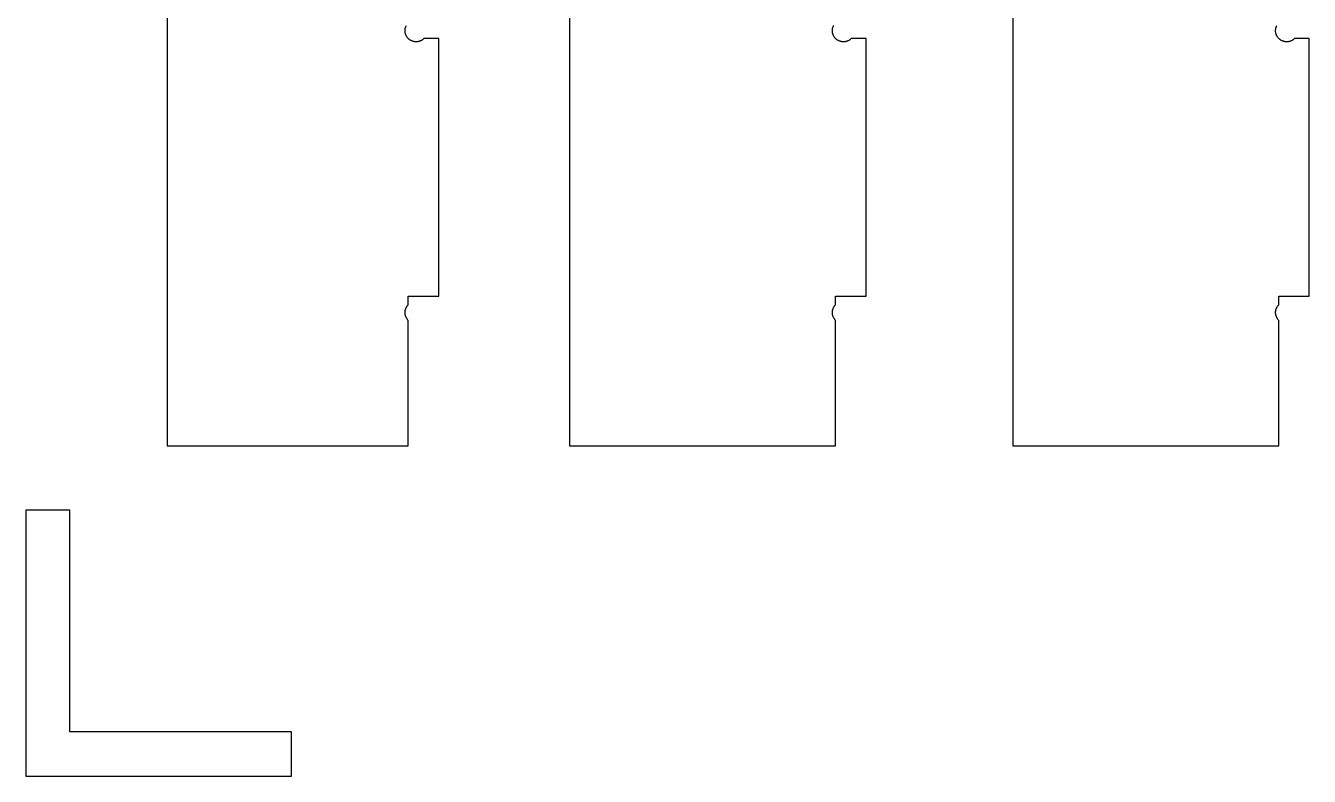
# Model space of a CAD drawing. Extents: x 0 to 96, y 0 to 48.
# Drawn here: x 0.01 to 14.49, y 0.01 to 8.47 of the extents above; entities that cross this region are included whole.
import ezdxf

# ---------------------------------------------------------------- set-up
doc = ezdxf.new("R2010")
doc.units = 0
doc.layers.add('Layer_1', color=7, linetype='CONTINUOUS')

msp = doc.modelspace()

# ---------------------------------------------------------------- linework, layer by layer
at = {"layer": 'Layer_1', "color": 7}
for p, q in [((1.602643, 21.917851), (1.602643, 3.730343)), ((6.141808, 21.91785), (6.141808, 3.730342)), ((11.141808, 21.917851), (11.141808, 3.730343)), ((4.284777, 8.410843), (4.284932, 8.416079)), ((4.284777, 8.408206), (4.284777, 8.410843)), ((4.284934, 8.402969), (4.284779, 8.408206)), ((4.284934, 8.416079), (4.285323, 8.421276)), ((4.285328, 8.397772), (4.284939, 8.402969)), ((4.285328, 8.421276), (4.285961, 8.426512)), ((4.285958, 8.426512), (4.286747, 8.43167)), ((4.286746, 8.43167), (4.287812, 8.436788)), ((4.287809, 8.436788), (4.289029, 8.441867)), ((4.289029, 8.441867), (4.290486, 8.446906)), ((4.290486, 8.446906), (4.292179, 8.451867)), ((4.292179, 8.451867), (4.294068, 8.456749)), ((4.294068, 8.456749), (4.296116, 8.461552)), ((4.296116, 8.461552), (4.298399, 8.466276)), ((9.105351, 8.402968), (9.105193, 8.408204)), ((9.105194, 8.410842), (9.105351, 8.416078)), ((9.105194, 8.408204), (9.105194, 8.410842)), ((9.105351, 8.416078), (9.105744, 8.421274)), ((9.105745, 8.397771), (9.105352, 8.402968)), ((9.105745, 8.421274), (9.106375, 8.426511)), ((9.106375, 8.426511), (9.107163, 8.431669)), ((9.107162, 8.431669), (9.108225, 8.436787)), ((9.108225, 8.436787), (9.109446, 8.441866)), ((9.109446, 8.441866), (9.110902, 8.446904)), ((9.110902, 8.446904), (9.112595, 8.451866)), ((9.112595, 8.451866), (9.114485, 8.456748)), ((9.114485, 8.456748), (9.116532, 8.461551)), ((9.116532, 8.461551), (9.118816, 8.466274)), ((9.118816, 8.466276), (9.121296, 8.470881)), ((14.105193, 8.410843), (14.105349, 8.416079)), ((14.105193, 8.408206), (14.105193, 8.410843)), ((14.105351, 8.402969), (14.105196, 8.408206)), ((14.105351, 8.416079), (14.10574, 8.421276)), ((14.105744, 8.397772), (14.105356, 8.402969)), ((14.105744, 8.421276), (14.106378, 8.426512)), ((14.106374, 8.426512), (14.107163, 8.43167)), ((14.107162, 8.43167), (14.108229, 8.436788)), ((14.108226, 8.436788), (14.109446, 8.441867)), ((14.109446, 8.441867), (14.110902, 8.446906)), ((14.110902, 8.446906), (14.112596, 8.451867)), ((14.112596, 8.451867), (14.114486, 8.456749)), ((14.114486, 8.456749), (14.116532, 8.461552)), ((14.116532, 8.461552), (14.118816, 8.466276)), ((4.285958, 8.392576), (4.285324, 8.397772)), ((4.286746, 8.387379), (4.285957, 8.392576)), ((4.287809, 8.38226), (4.286742, 8.387379)), ((4.289029, 8.377181), (4.287809, 8.38226)), ((4.290486, 8.372142), (4.289029, 8.377181)), ((4.292179, 8.367181), (4.290486, 8.372142)), ((4.294068, 8.3623), (4.292179, 8.367181)), ((4.296116, 8.357497), (4.294068, 8.3623)), ((4.298399, 8.352772), (4.296116, 8.357497)), ((4.300879, 8.348166), (4.298399, 8.352772)), ((4.303557, 8.343678), (4.300879, 8.348166)), ((4.306391, 8.339268), (4.303557, 8.343678)), ((4.309422, 8.335017), (4.306391, 8.339268)), ((4.312651, 8.330882), (4.309422, 8.335017)), ((4.316037, 8.326867), (4.312651, 8.330882)), ((4.31958, 8.323009), (4.316037, 8.326867)), ((4.323281, 8.319308), (4.31958, 8.323009)), ((4.3271, 8.315764), (4.323281, 8.319308)), ((4.331116, 8.312379), (4.3271, 8.315764)), ((4.335249, 8.30919), (4.331116, 8.312379)), ((4.339541, 8.306158), (4.335249, 8.30919)), ((4.343911, 8.303284), (4.339541, 8.306158)), ((4.348439, 8.300647), (4.343911, 8.303284)), ((4.353044, 8.298166), (4.348439, 8.300647)), ((4.35773, 8.295882), (4.353044, 8.298166)), ((4.362533, 8.293796), (4.35773, 8.295882)), ((4.367454, 8.291906), (4.362533, 8.293796)), ((4.372414, 8.290252), (4.367454, 8.291906)), ((4.377414, 8.288796), (4.372414, 8.290252)), ((4.382533, 8.287536), (4.377414, 8.288796)), ((4.387651, 8.286512), (4.382533, 8.287534)), ((4.392809, 8.285686), (4.387651, 8.286508)), ((4.398006, 8.285094), (4.392809, 8.285683)), ((4.403241, 8.284701), (4.398006, 8.28509)), ((4.408478, 8.284543), (4.403241, 8.284699)), ((4.413714, 8.284583), (4.408478, 8.284583)), ((4.41895, 8.284859), (4.413714, 8.284581)), ((4.424147, 8.285371), (4.41895, 8.28486)), ((4.429343, 8.286079), (4.424147, 8.285368)), ((4.434501, 8.286984), (4.429343, 8.286073)), ((4.43958, 8.288127), (4.434501, 8.286984)), ((4.444659, 8.289504), (4.43958, 8.288127)), ((4.449659, 8.29104), (4.444659, 8.289504)), ((4.45458, 8.292851), (4.449659, 8.29104)), ((4.459422, 8.294819), (4.45458, 8.292851)), ((4.464187, 8.296984), (4.459422, 8.294819)), ((4.468832, 8.299387), (4.464187, 8.296984)), ((4.473399, 8.301946), (4.468832, 8.299387)), ((4.477848, 8.304701), (4.473399, 8.301946)), ((4.482179, 8.307654), (4.477848, 8.304701)), ((4.486391, 8.310764), (4.482179, 8.307654)), ((4.490447, 8.314071), (4.486391, 8.310764)), ((4.494383, 8.317536), (4.490447, 8.314071)), ((4.498162, 8.321158), (4.494383, 8.317536)), ((4.665131, 8.321158), (4.498162, 8.321158)), ((4.665131, 5.418836), (4.665131, 8.321158)), ((9.106375, 8.392574), (9.105745, 8.397771)), ((9.107162, 8.387378), (9.106374, 8.392574)), ((9.108225, 8.382259), (9.107162, 8.387378)), ((9.109446, 8.37718), (9.108225, 8.382259)), ((9.110902, 8.372141), (9.109446, 8.37718)), ((9.112595, 8.36718), (9.110902, 8.372141)), ((9.114485, 8.362299), (9.112595, 8.36718)), ((9.116532, 8.357496), (9.114485, 8.362299)), ((9.118816, 8.352771), (9.116532, 8.357496)), ((9.121296, 8.348164), (9.118816, 8.352771)), ((9.123973, 8.343677), (9.121296, 8.348164)), ((9.126808, 8.339267), (9.123973, 8.343677)), ((9.129839, 8.335016), (9.126808, 8.339267)), ((9.133068, 8.330881), (9.129839, 8.335016)), ((9.136454, 8.326866), (9.133068, 8.330881)), ((9.139997, 8.323008), (9.136454, 8.326866)), ((9.143698, 8.319307), (9.139997, 8.323008)), ((9.147516, 8.315763), (9.143698, 8.319307)), ((9.151532, 8.312378), (9.147516, 8.315763)), ((9.155666, 8.309189), (9.151532, 8.312378)), ((9.159957, 8.306157), (9.155666, 8.309189)), ((9.164328, 8.303283), (9.159957, 8.306157)), ((9.168855, 8.300646), (9.164328, 8.303283)), ((9.173461, 8.298164), (9.168855, 8.300646)), ((9.178146, 8.295881), (9.173461, 8.298164)), ((9.18295, 8.293794), (9.178146, 8.295881)), ((9.187871, 8.291904), (9.18295, 8.293794)), ((9.192831, 8.290251), (9.187871, 8.291904)), ((9.197831, 8.288794), (9.192831, 8.290251)), ((9.20295, 8.287534), (9.197831, 8.288794)), ((9.208068, 8.286511), (9.20295, 8.287533)), ((9.213225, 8.285684), (9.208068, 8.286507)), ((9.218422, 8.285093), (9.213225, 8.285682)), ((9.223658, 8.2847), (9.218422, 8.285089)), ((9.228894, 8.284542), (9.223658, 8.284698)), ((9.234131, 8.284582), (9.228894, 8.284582)), ((9.239367, 8.284858), (9.234131, 8.28458)), ((9.244564, 8.28537), (9.239367, 8.284859)), ((9.249761, 8.286078), (9.244564, 8.285367)), ((9.254918, 8.286983), (9.249761, 8.286072)), ((9.259997, 8.288126), (9.254918, 8.286983)), ((9.265076, 8.289503), (9.259997, 8.288126)), ((9.270076, 8.291039), (9.265076, 8.289503)), ((9.274997, 8.29285), (9.270076, 8.291039)), ((9.279839, 8.294818), (9.274997, 8.29285)), ((9.284603, 8.296983), (9.279839, 8.294818)), ((9.289249, 8.299386), (9.284603, 8.296983)), ((9.293816, 8.301944), (9.289249, 8.299386)), ((9.298265, 8.3047), (9.293816, 8.301944)), ((9.302595, 8.307653), (9.298265, 8.3047)), ((9.306808, 8.310763), (9.302595, 8.307653)), ((9.310863, 8.31407), (9.306808, 8.310763)), ((9.3148, 8.317534), (9.310863, 8.31407)), ((9.318579, 8.321157), (9.3148, 8.317534)), ((9.485548, 8.321157), (9.318579, 8.321157)), ((9.485548, 5.418834), (9.485548, 8.321157)), ((14.106374, 8.392576), (14.105741, 8.397772)), ((14.107162, 8.387379), (14.106373, 8.392576)), ((14.108226, 8.38226), (14.107159, 8.387379)), ((14.109446, 8.377181), (14.108226, 8.38226)), ((14.110902, 8.372142), (14.109446, 8.377181)), ((14.112596, 8.367181), (14.110902, 8.372142)), ((14.114486, 8.3623), (14.112596, 8.367181)), ((14.116532, 8.357497), (14.114486, 8.3623)), ((14.118816, 8.352772), (14.116532, 8.357497)), ((14.121296, 8.348166), (14.118816, 8.352772)), ((14.123973, 8.343678), (14.121296, 8.348166)), ((14.126808, 8.339268), (14.123973, 8.343678)), ((14.129839, 8.335017), (14.126808, 8.339268)), ((14.133068, 8.330882), (14.129839, 8.335017)), ((14.136453, 8.326867), (14.133068, 8.330882)), ((14.139997, 8.323009), (14.136453, 8.326867)), ((14.143698, 8.319308), (14.139997, 8.323009)), ((14.147517, 8.315764), (14.143698, 8.319308)), ((14.151532, 8.312379), (14.147517, 8.315764)), ((14.155666, 8.30919), (14.151532, 8.312379)), ((14.159958, 8.306158), (14.155666, 8.30919)), ((14.164328, 8.303284), (14.159958, 8.306158)), ((14.168856, 8.300647), (14.164328, 8.303284)), ((14.173461, 8.298166), (14.168856, 8.300647)), ((14.178147, 8.295882), (14.173461, 8.298166)), ((14.18295, 8.293796), (14.178147, 8.295882)), ((14.187871, 8.291906), (14.18295, 8.293796)), ((14.192831, 8.290252), (14.187871, 8.291906)), ((14.197831, 8.288796), (14.192831, 8.290252)), ((14.20295, 8.287536), (14.197831, 8.288796)), ((14.208068, 8.286512), (14.20295, 8.287534)), ((14.213226, 8.285686), (14.208068, 8.286508)), ((14.218422, 8.285094), (14.213226, 8.285683)), ((14.223658, 8.284701), (14.218422, 8.28509)), ((14.228894, 8.284543), (14.223658, 8.284699)), ((14.234131, 8.284583), (14.228894, 8.284583)), ((14.239367, 8.284859), (14.234131, 8.284581)), ((14.244563, 8.285371), (14.239367, 8.28486)), ((14.249761, 8.286079), (14.244563, 8.285368)), ((14.254918, 8.286984), (14.249761, 8.286073)), ((14.259997, 8.288127), (14.254918, 8.286984)), ((14.265076, 8.289504), (14.259997, 8.288127)), ((14.270076, 8.29104), (14.265076, 8.289504)), ((14.274997, 8.292851), (14.270076, 8.29104)), ((14.279839, 8.294819), (14.274997, 8.292851)), ((14.284603, 8.296984), (14.279839, 8.294819)), ((14.289249, 8.299387), (14.284603, 8.296984)), ((14.293816, 8.301946), (14.289249, 8.299387)), ((14.298264, 8.304701), (14.293816, 8.301946)), ((14.302596, 8.307654), (14.298264, 8.304701)), ((14.306808, 8.310764), (14.302596, 8.307654)), ((14.310863, 8.314071), (14.306808, 8.310764)), ((14.3148, 8.317536), (14.310863, 8.314071)), ((14.31858, 8.321158), (14.3148, 8.317536)), ((14.485548, 8.321158), (14.31858, 8.321158)), ((14.485548, 5.418836), (14.485548, 8.321158)), ((4.321391, 5.321119), (4.321391, 5.418836)), ((4.321391, 5.418836), (4.665131, 5.418836)), ((9.141808, 5.321118), (9.141808, 5.418834)), ((9.141808, 5.418834), (9.485548, 5.418834)), ((14.141808, 5.321119), (14.141808, 5.418836)), ((14.141808, 5.418836), (14.485548, 5.418836)), ((4.284856, 5.228836), (4.284744, 5.234071)), ((4.284777, 5.234071), (4.284932, 5.239308)), ((4.285131, 5.223599), (4.284853, 5.228836)), ((4.284934, 5.239308), (4.285323, 5.244504)), ((4.285603, 5.218402), (4.285126, 5.223599)), ((4.285328, 5.244504), (4.285961, 5.249701)), ((4.286312, 5.213206), (4.285601, 5.218402)), ((4.285958, 5.249701), (4.286747, 5.254898)), ((4.287258, 5.208048), (4.286313, 5.213206)), ((4.286746, 5.254898), (4.287812, 5.260017)), ((4.287809, 5.260017), (4.289029, 5.265094)), ((4.289029, 5.265094), (4.290486, 5.270134)), ((4.290486, 5.270134), (4.292179, 5.275094)), ((4.292179, 5.275094), (4.294068, 5.279977)), ((4.294068, 5.279977), (4.296116, 5.28478)), ((4.296116, 5.28478), (4.298399, 5.289504)), ((4.298399, 5.289504), (4.300879, 5.294111)), ((4.300879, 5.294111), (4.303557, 5.298638)), ((4.303557, 5.298638), (4.306391, 5.303009)), ((4.306391, 5.303009), (4.309422, 5.3073)), ((4.309422, 5.3073), (4.312651, 5.311433)), ((4.312651, 5.311433), (4.316037, 5.31541)), ((4.316037, 5.31541), (4.31958, 5.319268)), ((4.31958, 5.319268), (4.321391, 5.321119)), ((9.105194, 5.23407), (9.105351, 5.239307)), ((9.105272, 5.228834), (9.105195, 5.23407)), ((9.105548, 5.223598), (9.105272, 5.228834)), ((9.105351, 5.239307), (9.105744, 5.244503)), ((9.10602, 5.218401), (9.105548, 5.223598)), ((9.105745, 5.244503), (9.106375, 5.2497)), ((9.106729, 5.213204), (9.10602, 5.218401)), ((9.106375, 5.2497), (9.107163, 5.254897)), ((9.107674, 5.208047), (9.10673, 5.213204)), ((9.107162, 5.254897), (9.108225, 5.260016)), ((9.108225, 5.260016), (9.109446, 5.265093)), ((9.109446, 5.265093), (9.110902, 5.270133)), ((9.110902, 5.270133), (9.112595, 5.275093)), ((9.112595, 5.275093), (9.114485, 5.279976)), ((9.114485, 5.279976), (9.116532, 5.284779)), ((9.116532, 5.284779), (9.118816, 5.289503)), ((9.118816, 5.289503), (9.121296, 5.29411)), ((9.121296, 5.29411), (9.123973, 5.298637)), ((9.123973, 5.298637), (9.126808, 5.303008)), ((9.126808, 5.303008), (9.129839, 5.307299)), ((9.129839, 5.307299), (9.133068, 5.311432)), ((9.133068, 5.311432), (9.136454, 5.315409)), ((9.136454, 5.315409), (9.139997, 5.319267)), ((9.139997, 5.319267), (9.141808, 5.321118)), ((14.105272, 5.228836), (14.105161, 5.234071)), ((14.105193, 5.234071), (14.105349, 5.239308)), ((14.105548, 5.223599), (14.10527, 5.228836)), ((14.105351, 5.239308), (14.10574, 5.244504)), ((14.10602, 5.218402), (14.105542, 5.223599)), ((14.105744, 5.244504), (14.106378, 5.249701)), ((14.106729, 5.213206), (14.106018, 5.218402)), ((14.106374, 5.249701), (14.107163, 5.254898)), ((14.107674, 5.208048), (14.10673, 5.213206)), ((14.107162, 5.254898), (14.108229, 5.260017)), ((14.108226, 5.260017), (14.109446, 5.265094)), ((14.109446, 5.265094), (14.110902, 5.270134)), ((14.110902, 5.270134), (14.112596, 5.275094)), ((14.112596, 5.275094), (14.114486, 5.279977)), ((14.114486, 5.279977), (14.116532, 5.28478)), ((14.116532, 5.28478), (14.118816, 5.289504)), ((14.118816, 5.289504), (14.121296, 5.294111)), ((14.121296, 5.294111), (14.123973, 5.298638)), ((14.123973, 5.298638), (14.126808, 5.303009)), ((14.126808, 5.303009), (14.129839, 5.3073)), ((14.129839, 5.3073), (14.133068, 5.311433)), ((14.133068, 5.311433), (14.136453, 5.31541)), ((14.136453, 5.31541), (14.139997, 5.319268)), ((14.139997, 5.319268), (14.141808, 5.321119)), ((4.288399, 5.20293), (4.287258, 5.208048)), ((4.289738, 5.19789), (4.288399, 5.20293)), ((4.291312, 5.19289), (4.289738, 5.19789)), ((4.293084, 5.187969), (4.291312, 5.19289)), ((4.295052, 5.183127), (4.293084, 5.187969)), ((4.297258, 5.178362), (4.295052, 5.183127)), ((4.29962, 5.173678), (4.297258, 5.178362)), ((4.302179, 5.169111), (4.29962, 5.173678)), ((4.304934, 5.164662), (4.302179, 5.169111)), ((4.307887, 5.160331), (4.304934, 5.164662)), ((4.310998, 5.156158), (4.307887, 5.160331)), ((4.314304, 5.152063), (4.310998, 5.156158)), ((4.317769, 5.148127), (4.314304, 5.152063)), ((4.321391, 5.144347), (4.317769, 5.148127)), ((4.321391, 3.730343), (4.321391, 5.144347)), ((9.108816, 5.202929), (9.107674, 5.208047)), ((9.110154, 5.197889), (9.108816, 5.202929)), ((9.111729, 5.192889), (9.110154, 5.197889)), ((9.113501, 5.187968), (9.111729, 5.192889)), ((9.115469, 5.183126), (9.113501, 5.187968)), ((9.117674, 5.178361), (9.115469, 5.183126)), ((9.120036, 5.173677), (9.117674, 5.178361)), ((9.122595, 5.16911), (9.120036, 5.173677)), ((9.125351, 5.164661), (9.122595, 5.16911)), ((9.128304, 5.16033), (9.125351, 5.164661)), ((9.131414, 5.156157), (9.128304, 5.16033)), ((9.134721, 5.152062), (9.131414, 5.156157)), ((9.138186, 5.148126), (9.134721, 5.152062)), ((9.141808, 5.144346), (9.138186, 5.148126)), ((9.141808, 3.730342), (9.141808, 5.144346)), ((14.108816, 5.20293), (14.107674, 5.208048)), ((14.110154, 5.19789), (14.108816, 5.20293)), ((14.111729, 5.19289), (14.110154, 5.19789)), ((14.113501, 5.187969), (14.111729, 5.19289)), ((14.115469, 5.183127), (14.113501, 5.187969)), ((14.117674, 5.178362), (14.115469, 5.183127)), ((14.120037, 5.173678), (14.117674, 5.178362)), ((14.122596, 5.169111), (14.120037, 5.173678)), ((14.125351, 5.164662), (14.122596, 5.169111)), ((14.128304, 5.160331), (14.125351, 5.164662)), ((14.131414, 5.156158), (14.128304, 5.160331)), ((14.134721, 5.152063), (14.131414, 5.156158)), ((14.138186, 5.148127), (14.134721, 5.152063)), ((14.141808, 5.144347), (14.138186, 5.148127)), ((14.141808, 3.730343), (14.141808, 5.144347)), ((1.602643, 3.730343), (4.321391, 3.730343)), ((6.141808, 3.730342), (9.141808, 3.730342)), ((11.141808, 3.730343), (14.141808, 3.730343)), ((0.505556, 3.005555), (0.005556, 3.005555)), ((0.005556, 3.005555), (0.005556, 0.005556)), ((0.505556, 3.005555), (0.005556, 3.005555)), ((0.005556, 3.005555), (0.005556, 0.005556)), ((0.505556, 0.505556), (0.505556, 3.005555)), ((0.505556, 0.505556), (0.505556, 3.005555)), ((3.005556, 0.505556), (0.505556, 0.505556)), ((3.005556, 0.505556), (0.505556, 0.505556)), ((3.005556, 0.005556), (3.005556, 0.505556)), ((3.005556, 0.005556), (3.005556, 0.505556)), ((0.005556, 0.005556), (3.005556, 0.005556)), ((0.005556, 0.005556), (3.005556, 0.005556))]:
    msp.add_line(p, q, dxfattribs=at)

doc.saveas('drawing.dxf')
